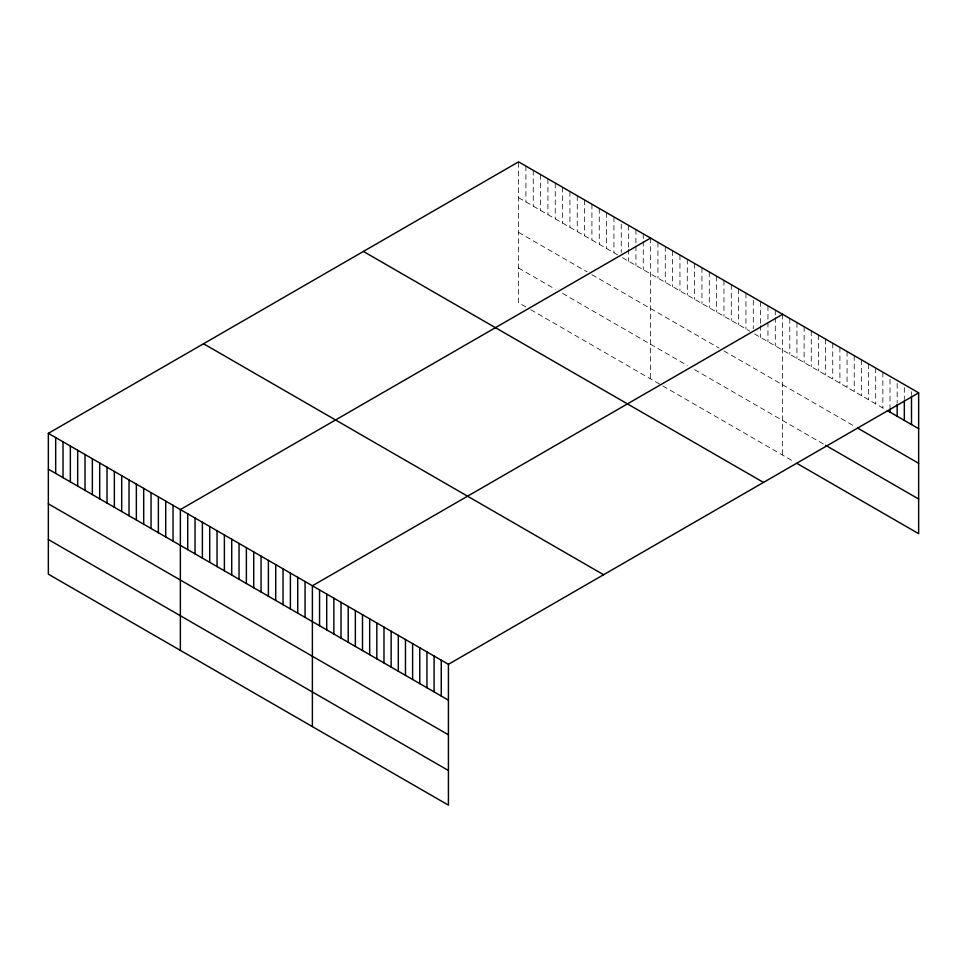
<?xml version="1.0" encoding="UTF-8"?>
<svg xmlns="http://www.w3.org/2000/svg" width="967" height="967" viewBox="0 0 967 967"><rect width="100%" height="100%" fill="white"/><g stroke="black" fill="none" stroke-linecap="round" stroke-linejoin="round"><path stroke-width="0.73" stroke-dasharray="4.83 3.63" d="M518.578 197.691L617.599 254.865M622.494 257.681L749.618 331.077M754.514 333.905L886.437 410.068M518.578 232.346L587.042 271.86M591.925 274.688L719.061 348.084M723.957 350.912L854.224 426.121M518.578 268.04L555.251 289.206M562.589 293.448L687.283 365.429M694.608 369.672L824.392 444.59M525.915 306.926L518.578 302.683L518.578 161.852M530.81 309.742L661.609 385.265M662.83 385.966L794.56 462.021M911.494 391.683L911.494 394.669M904.326 387.549L904.326 399.492M897.171 383.416L897.171 402.828M890.015 379.282L890.015 407.651M882.859 372.162L882.859 408.001M875.691 368.028L875.691 403.868M868.535 363.894L868.535 399.734M861.379 359.76L861.379 395.6M854.224 355.626L854.224 391.466M847.056 351.492L847.056 387.332M839.9 347.358L839.9 383.198M832.744 343.225L832.744 379.064M825.576 339.091L825.576 374.942M818.42 334.957L818.42 370.808M811.265 330.823L811.265 366.674M804.109 326.689L804.109 362.54M796.941 322.567L796.941 358.406M789.785 318.433L789.785 354.273M782.629 314.299L782.629 455.131M775.292 310.056L775.292 316.04M775.292 317.527L775.292 345.908M767.955 305.826L767.955 320.766M767.955 322.253L767.955 341.665M760.618 301.595L760.618 323.993M760.618 325.48L760.618 337.435M753.293 300.338L753.293 328.72M745.956 293.122L745.956 328.961M738.619 288.891L738.619 324.731M731.282 284.649L731.282 320.5M723.957 280.418L723.957 316.257M716.62 276.187L716.62 312.027M709.282 271.945L709.282 307.796M701.945 267.714L701.945 303.553M694.608 263.483L694.608 299.323M687.283 259.241L687.283 295.092M679.946 255.01L679.946 290.849M672.609 250.779L672.609 286.619M665.272 246.537L665.272 282.388M657.935 242.306L657.935 278.145M650.61 238.075L650.61 378.907M643.273 233.833L643.273 239.816M643.273 241.303L643.273 269.684M635.935 229.602L635.935 244.542M635.935 246.029L635.935 265.442M628.598 225.371L628.598 247.77M628.598 249.268L628.598 261.211M621.261 224.126L621.261 252.496M613.936 216.898L613.936 252.738M606.599 212.667L606.599 248.507M599.262 208.437L599.262 244.276M591.925 204.194L591.925 240.034M584.6 199.964L584.6 235.803M577.263 195.733L577.263 231.572M569.926 191.49L569.926 227.33M562.589 187.26L562.589 223.099M555.251 183.029L555.251 218.868M547.926 178.786L547.926 214.626M540.589 174.556L540.589 210.395M533.252 170.325L533.252 206.164M525.915 166.082L525.915 201.922"/><path stroke-width="1.45" d="M48.35 433.337L448.422 664.317L448.422 805.148L48.35 574.168L48.35 433.337L518.578 161.852L918.65 392.832L918.65 533.663L796.941 463.398M650.61 238.075L180.37 509.561L180.37 650.392M782.629 314.299L312.389 585.784L312.389 726.616M448.422 664.317L918.65 392.832M887.621 410.757L918.65 428.671M857.802 428.188L918.65 463.314M825.576 445.279L918.65 499.02M363.411 251.444L763.471 482.412M203.529 343.744L603.589 574.724M48.35 469.176L448.422 700.156M48.35 503.831L448.422 734.799M48.35 539.526L448.422 770.506M911.494 396.156L911.494 424.537M904.326 400.991L904.326 420.403M897.171 404.327L897.171 416.269M890.015 409.15L890.015 412.135M441.254 660.183L441.254 696.022M434.098 656.049L434.098 691.889M426.943 651.915L426.943 687.755M419.775 647.781L419.775 683.621M412.619 643.647L412.619 679.487M405.463 639.513L405.463 675.353M398.307 635.379L398.307 671.219M391.139 631.246L391.139 667.085M383.984 627.112L383.984 662.951M376.828 622.978L376.828 658.817M369.672 618.844L369.672 654.695M362.504 614.71L362.504 650.561M355.348 610.576L355.348 646.427M348.193 606.454L348.193 642.293M341.025 602.32L341.025 638.16M333.869 598.186L333.869 634.026M326.713 594.052L326.713 629.892M319.557 589.918L319.557 625.758M305.064 581.542L305.064 617.393M297.727 577.311L297.727 613.151M290.39 573.08L290.39 608.92M283.053 568.838L283.053 604.689M275.716 564.607L275.716 600.447M268.391 560.377L268.391 596.216M261.054 556.134L261.054 591.985M253.717 551.903L253.717 587.743M246.38 547.673L246.38 583.512M239.042 543.442L239.042 579.281M231.717 539.199L231.717 575.039M224.38 534.969L224.38 570.808M217.043 530.738L217.043 566.577M209.706 526.495L209.706 562.335M202.381 522.265L202.381 558.104M195.044 518.034L195.044 553.873M187.707 513.791L187.707 549.631M173.033 505.33L173.033 541.169M165.708 501.087L165.708 536.927M158.37 496.857L158.37 532.696M151.033 492.626L151.033 528.466M143.696 488.383L143.696 524.223M136.359 484.153L136.359 519.992M129.034 479.922L129.034 515.762M121.697 475.679L121.697 511.519M114.36 471.449L114.36 507.288M107.023 467.218L107.023 503.058M99.698 462.975L99.698 498.827M92.361 458.745L92.361 494.584M85.023 454.514L85.023 490.354M77.686 450.271L77.686 486.123M70.349 446.041L70.349 481.88M63.024 441.81L63.024 477.65M55.687 437.567L55.687 473.419"/></g></svg>
